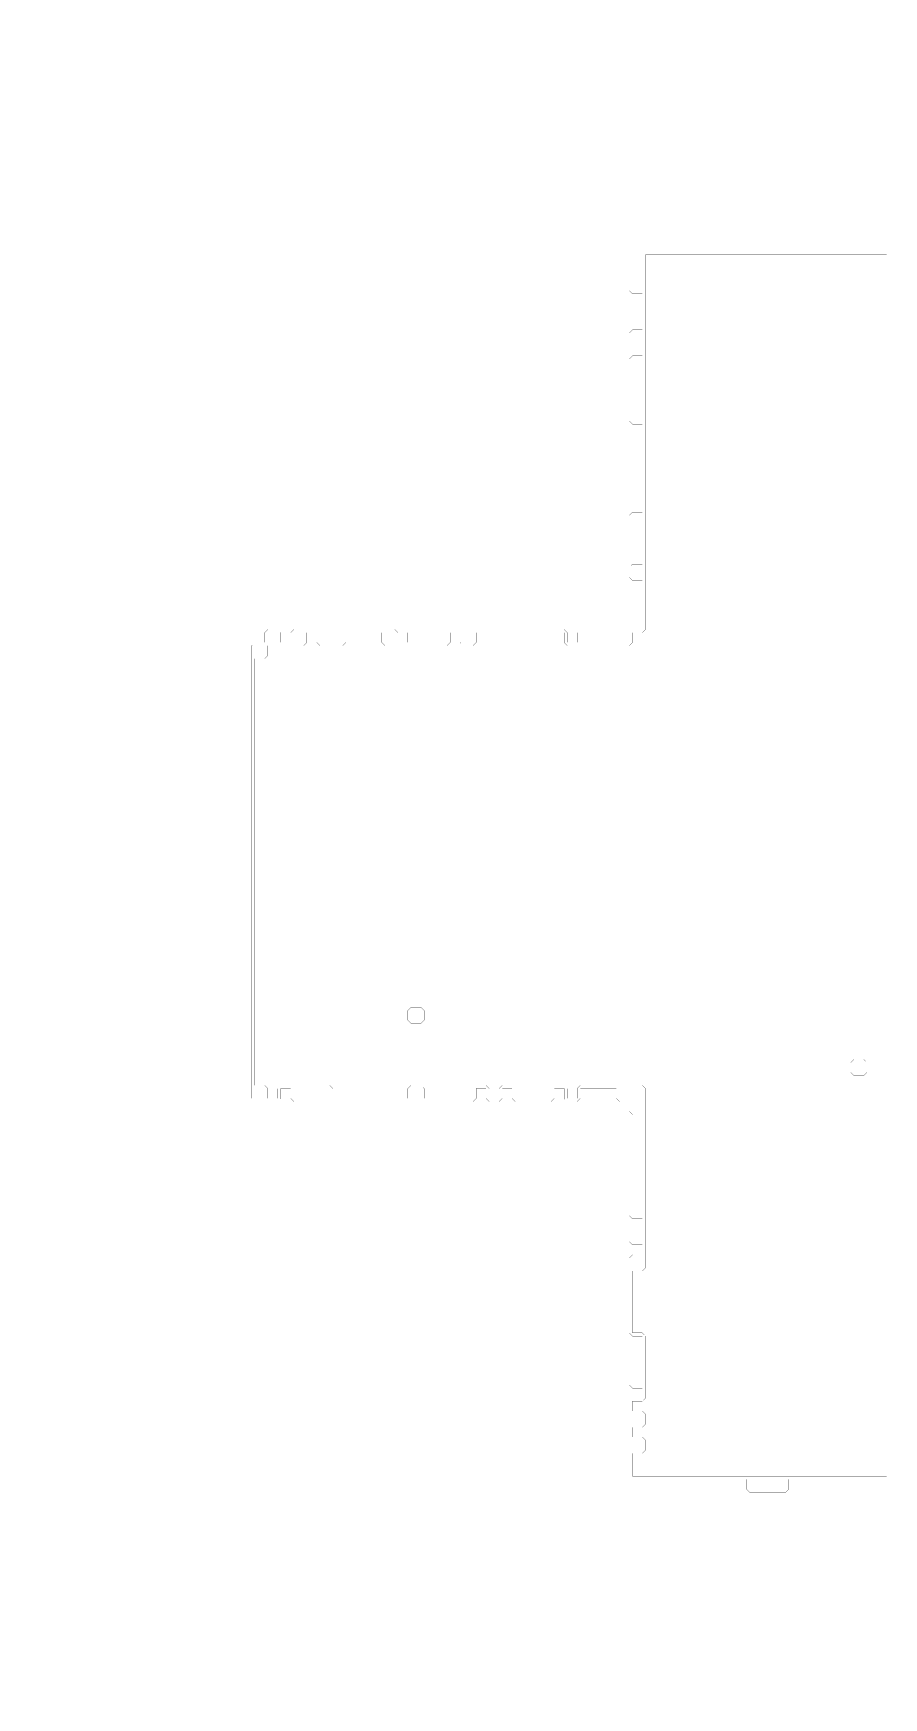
# Model space of a CAD drawing. Header units: metres. Extents: x 0 to 5070, y -5070 to 0.
# Drawn here: x 0 to 2591, y -5070 to 0 of the extents above; entities that cross this region are included whole.
import ezdxf

# ---------------------------------------------------------------- set-up
doc = ezdxf.new("R2010")
doc.units = ezdxf.units.M
doc.layers.add('conductor', color=1, linetype='Continuous')
doc.layers.add('substrate', color=5, linetype='Continuous')

msp = doc.modelspace()

# ---------------------------------------------------------------- linework, layer by layer
at = {"layer": 'conductor', "const_width": 0.5}
msp.add_lwpolyline([(2599.2, -674.6), (2589.3, -674.6), (2579.3, -674.6), (2569.4, -674.6), (2559.5, -674.6), (2549.6, -674.6), (2539.7, -674.6), (2529.7, -674.6), (2519.8, -674.6), (2509.9, -674.6), (2500, -674.6), (2490.1, -674.6), (2480.1, -674.6), (2470.2, -674.6), (2460.3, -674.6), (2450.4, -674.6), (2440.4, -674.6), (2430.5, -674.6), (2420.6, -674.6), (2410.7, -674.6), (2400.8, -674.6), (2390.8, -674.6), (2380.9, -674.6), (2371, -674.6), (2361.1, -674.6), (2351.2, -674.6), (2341.2, -674.6), (2331.3, -674.6), (2321.4, -674.6), (2311.5, -674.6), (2301.6, -674.6), (2291.6, -674.6), (2281.7, -674.6), (2271.8, -674.6), (2261.9, -674.6), (2252, -674.6), (2242, -674.6), (2232.1, -674.6), (2222.2, -674.6), (2212.3, -674.6), (2202.4, -674.6), (2192.4, -674.6), (2182.5, -674.6), (2172.6, -674.6), (2162.7, -674.6), (2152.8, -674.6), (2142.8, -674.6), (2132.9, -674.6), (2123, -674.6), (2113.1, -674.6), (2103.2, -674.6), (2093.2, -674.6), (2083.3, -674.6), (2073.4, -674.6), (2063.5, -674.6), (2053.5, -674.6), (2043.6, -674.6), (2033.7, -674.6), (2023.8, -674.6), (2013.9, -674.6), (2003.9, -674.6), (1994, -674.6), (1984.1, -674.6), (1974.2, -674.6), (1964.3, -674.6), (1954.3, -674.6), (1944.4, -674.6), (1934.5, -674.6), (1924.6, -674.6), (1914.7, -674.6), (1904.7, -674.6), (1894.8, -674.6), (1884.9, -674.6), (1875, -674.6), (1865.1, -674.6), (1865.1, -684.5), (1865.1, -694.4), (1865.1, -704.4), (1865.1, -714.3), (1865.1, -724.2), (1865.1, -734.1), (1865.1, -744), (1865.1, -754), (1865.1, -763.9), (1865.1, -773.8), (1865.1, -783.7), (1865.1, -793.6), (1865.1, -803.6), (1865.1, -813.5), (1865.1, -823.4), (1865.1, -833.3), (1865.1, -843.2), (1865.1, -853.2), (1865.1, -863.1), (1865.1, -873), (1865.1, -882.9), (1865.1, -892.8), (1865.1, -902.8), (1865.1, -912.7), (1865.1, -922.6), (1865.1, -932.5), (1865.1, -942.4), (1865.1, -952.4), (1865.1, -962.3), (1865.1, -972.2), (1865.1, -982.1), (1865.1, -992.1), (1865.1, -1002), (1865.1, -1011.9), (1865.1, -1021.8), (1865.1, -1031.7), (1865.1, -1041.7), (1865.1, -1051.6), (1865.1, -1061.5), (1865.1, -1071.4), (1865.1, -1081.3), (1865.1, -1091.3), (1865.1, -1101.2), (1865.1, -1111.1), (1865.1, -1121), (1865.1, -1130.9), (1865.1, -1140.9), (1865.1, -1150.8), (1865.1, -1160.7), (1865.1, -1170.6), (1865.1, -1180.5), (1865.1, -1190.5), (1865.1, -1200.4), (1865.1, -1210.3), (1865.1, -1220.2), (1865.1, -1230.1), (1865.1, -1240.1), (1865.1, -1250), (1865.1, -1259.9), (1865.1, -1269.8), (1865.1, -1279.7), (1865.1, -1289.7), (1865.1, -1299.6), (1865.1, -1309.5), (1865.1, -1319.4), (1865.1, -1329.4), (1865.1, -1339.3), (1865.1, -1349.2), (1865.1, -1359.1), (1865.1, -1369), (1865.1, -1379), (1865.1, -1388.9), (1865.1, -1398.8), (1865.1, -1408.7), (1865.1, -1418.6), (1865.1, -1428.6), (1865.1, -1438.5), (1865.1, -1448.4), (1865.1, -1458.3), (1865.1, -1468.2), (1865.1, -1478.2), (1865.1, -1488.1), (1865.1, -1498), (1865.1, -1507.9), (1865.1, -1517.8), (1865.1, -1527.8), (1865.1, -1537.7), (1865.1, -1547.6), (1865.1, -1557.5), (1865.1, -1567.4), (1865.1, -1577.4), (1865.1, -1587.3), (1865.1, -1597.2), (1865.1, -1607.1), (1865.1, -1617), (1865.1, -1627), (1865.1, -1636.9), (1865.1, -1646.8), (1865.1, -1656.7), (1865.1, -1666.6), (1865.1, -1676.6), (1865.1, -1686.5), (1865.1, -1696.4), (1865.1, -1706.3), (1865.1, -1716.3), (1865.1, -1726.2), (1865.1, -1736.1), (1865.1, -1746), (1865.1, -1755.9), (1865.1, -1765.9), (1865.1, -1775.8), (1865.1, -1785.7), (1865.1, -1795.6), (1865.1, -1805.5), (1865.1, -1815.5), (1855.1, -1825.4), (1845.2, -1825.4), (1835.3, -1825.4), (1825.4, -1825.4), (1825.4, -1835.3), (1825.4, -1845.2), (1825.4, -1855.1), (1815.5, -1865.1), (1805.5, -1865.1), (1795.6, -1865.1), (1785.7, -1865.1), (1775.8, -1855.1), (1775.8, -1845.2), (1775.8, -1835.3), (1775.8, -1825.4), (1765.9, -1825.4), (1755.9, -1825.4), (1746, -1825.4), (1736.1, -1825.4), (1726.2, -1825.4), (1716.3, -1825.4), (1706.3, -1825.4), (1696.4, -1825.4), (1686.5, -1825.4), (1676.6, -1825.4), (1666.6, -1825.4), (1666.6, -1835.3), (1666.6, -1845.2), (1666.6, -1855.1), (1656.7, -1865.1), (1646.8, -1865.1), (1636.9, -1865.1), (1627, -1865.1), (1617, -1855.1), (1617, -1845.2), (1617, -1835.3), (1617, -1825.4), (1607.1, -1825.4), (1597.2, -1825.4), (1587.3, -1825.4), (1577.4, -1825.4), (1567.4, -1825.4), (1557.5, -1825.4), (1547.6, -1825.4), (1537.7, -1825.4), (1527.8, -1825.4), (1517.8, -1825.4), (1507.9, -1825.4), (1498, -1825.4), (1488.1, -1825.4), (1478.2, -1825.4), (1468.2, -1825.4), (1458.3, -1825.4), (1448.4, -1825.4), (1438.5, -1825.4), (1428.6, -1825.4), (1418.6, -1825.4), (1408.7, -1825.4), (1398.8, -1825.4), (1388.9, -1825.4), (1379, -1825.4), (1369, -1825.4), (1359.1, -1825.4), (1349.2, -1825.4), (1349.2, -1835.3), (1349.2, -1845.2), (1349.2, -1855.1), (1339.3, -1865.1), (1329.4, -1865.1), (1319.4, -1865.1), (1309.5, -1865.1), (1299.6, -1855.1), (1299.6, -1845.2), (1299.6, -1835.3), (1299.6, -1825.4), (1289.7, -1825.4), (1279.7, -1825.4), (1269.8, -1825.4), (1269.8, -1835.3), (1269.8, -1845.2), (1269.8, -1855.1), (1259.9, -1865.1), (1250, -1865.1), (1240.1, -1865.1), (1230.1, -1865.1), (1220.2, -1865.1), (1210.3, -1865.1), (1200.4, -1865.1), (1190.5, -1865.1), (1180.5, -1865.1), (1170.6, -1865.1), (1160.7, -1865.1), (1150.8, -1865.1), (1140.9, -1865.1), (1130.9, -1865.1), (1121, -1865.1), (1111.1, -1865.1), (1101.2, -1865.1), (1091.3, -1865.1), (1081.3, -1865.1), (1071.4, -1865.1), (1061.5, -1855.1), (1061.5, -1845.2), (1061.5, -1835.3), (1061.5, -1825.4), (1051.6, -1825.4), (1041.7, -1825.4), (1031.7, -1825.4), (1021.8, -1825.4), (1011.9, -1825.4), (1002, -1825.4), (992.1, -1825.4), (982.1, -1825.4), (972.2, -1825.4), (962.3, -1825.4), (952.4, -1825.4), (952.4, -1835.3), (952.4, -1845.2), (952.4, -1855.1), (942.4, -1865.1), (932.5, -1865.1), (922.6, -1865.1), (912.7, -1865.1), (902.8, -1865.1), (892.8, -1865.1), (882.9, -1865.1), (873, -1865.1), (863.1, -1855.1), (863.1, -1845.2), (863.1, -1835.3), (863.1, -1825.4), (853.2, -1825.4), (843.2, -1825.4), (833.3, -1825.4), (833.3, -1835.3), (833.3, -1845.2), (833.3, -1855.1), (823.4, -1865.1), (813.5, -1865.1), (803.6, -1865.1), (793.6, -1865.1), (783.7, -1865.1), (773.8, -1865.1), (763.9, -1865.1), (754, -1865.1), (744, -1865.1), (734.1, -1865.1), (724.2, -1865.1), (714.3, -1865.1), (714.3, -1875), (714.3, -1884.9), (714.3, -1894.8), (704.4, -1904.7), (694.4, -1904.7), (684.5, -1904.7), (674.6, -1904.7), (674.6, -1914.7), (674.6, -1924.6), (674.6, -1934.5), (674.6, -1944.4), (674.6, -1954.3), (674.6, -1964.3), (674.6, -1974.2), (674.6, -1984.1), (674.6, -1994), (674.6, -2003.9), (674.6, -2013.9), (674.6, -2023.8), (674.6, -2033.7), (674.6, -2043.6), (674.6, -2053.5), (674.6, -2063.5), (674.6, -2073.4), (674.6, -2083.3), (674.6, -2093.2), (674.6, -2103.2), (674.6, -2113.1), (674.6, -2123), (674.6, -2132.9), (674.6, -2142.8), (674.6, -2152.8), (674.6, -2162.7), (674.6, -2172.6), (674.6, -2182.5), (674.6, -2192.4), (674.6, -2202.4), (674.6, -2212.3), (674.6, -2222.2), (674.6, -2232.1), (674.6, -2242), (674.6, -2252), (674.6, -2261.9), (674.6, -2271.8), (674.6, -2281.7), (674.6, -2291.6), (674.6, -2301.6), (674.6, -2311.5), (674.6, -2321.4), (674.6, -2331.3), (674.6, -2341.2), (674.6, -2351.2), (674.6, -2361.1), (674.6, -2371), (674.6, -2380.9), (674.6, -2390.8), (674.6, -2400.8), (674.6, -2410.7), (674.6, -2420.6), (674.6, -2430.5), (674.6, -2440.4), (674.6, -2450.4), (674.6, -2460.3), (674.6, -2470.2), (674.6, -2480.1), (674.6, -2490.1), (674.6, -2500), (674.6, -2509.9), (674.6, -2519.8), (674.6, -2529.7), (674.6, -2539.7), (674.6, -2549.6), (674.6, -2559.5), (674.6, -2569.4), (674.6, -2579.3), (674.6, -2589.3), (674.6, -2599.2), (674.6, -2609.1), (674.6, -2619), (674.6, -2628.9), (674.6, -2638.9), (674.6, -2648.8), (674.6, -2658.7), (674.6, -2668.6), (674.6, -2678.5), (674.6, -2688.5), (674.6, -2698.4), (674.6, -2708.3), (674.6, -2718.2), (674.6, -2728.1), (674.6, -2738.1), (674.6, -2748), (674.6, -2757.9), (674.6, -2767.8), (674.6, -2777.7), (674.6, -2787.7), (674.6, -2797.6), (674.6, -2807.5), (674.6, -2817.4), (674.6, -2827.3), (674.6, -2837.3), (674.6, -2847.2), (674.6, -2857.1), (674.6, -2867), (674.6, -2877), (674.6, -2886.9), (674.6, -2896.8), (674.6, -2906.7), (674.6, -2916.6), (674.6, -2926.6), (674.6, -2936.5), (674.6, -2946.4), (674.6, -2956.3), (674.6, -2966.2), (674.6, -2976.2), (674.6, -2986.1), (674.6, -2996), (674.6, -3005.9), (674.6, -3015.8), (674.6, -3025.8), (674.6, -3035.7), (674.6, -3045.6), (674.6, -3055.5), (674.6, -3065.4), (674.6, -3075.4), (674.6, -3085.3), (674.6, -3095.2), (674.6, -3105.1), (674.6, -3115), (674.6, -3125), (674.6, -3134.9), (674.6, -3144.8), (674.6, -3154.7), (674.6, -3164.6), (674.6, -3174.6), (674.6, -3184.5), (674.6, -3194.4), (674.6, -3204.3), (684.5, -3204.3), (694.4, -3204.3), (704.4, -3204.3), (714.3, -3214.2), (714.3, -3224.2), (714.3, -3234.1), (714.3, -3244), (724.2, -3244), (734.1, -3244), (744, -3244), (744, -3234.1), (744, -3224.2), (744, -3214.2), (754, -3204.3), (763.9, -3204.3), (773.8, -3204.3), (783.7, -3204.3), (793.6, -3204.3), (803.6, -3204.3), (813.5, -3204.3), (823.4, -3204.3), (833.3, -3204.3), (843.2, -3204.3), (853.2, -3204.3), (863.1, -3204.3), (873, -3204.3), (882.9, -3204.3), (892.8, -3204.3), (902.8, -3204.3), (912.7, -3214.2), (912.7, -3224.2), (912.7, -3234.1), (912.7, -3244), (922.6, -3244), (932.5, -3244), (942.4, -3244), (952.4, -3244), (962.3, -3244), (972.2, -3244), (982.1, -3244), (992.1, -3244), (1002, -3244), (1011.9, -3244), (1021.8, -3244), (1031.7, -3244), (1041.7, -3244), (1051.6, -3244), (1061.5, -3244), (1071.4, -3244), (1081.3, -3244), (1091.3, -3244), (1101.2, -3244), (1111.1, -3244), (1121, -3244), (1130.9, -3244), (1140.9, -3244), (1140.9, -3234.1), (1140.9, -3224.2), (1140.9, -3214.2), (1150.8, -3204.3), (1160.7, -3204.3), (1170.6, -3204.3), (1180.5, -3204.3), (1190.5, -3214.2), (1190.5, -3224.2), (1190.5, -3234.1), (1190.5, -3244), (1200.4, -3244), (1210.3, -3244), (1220.2, -3244), (1230.1, -3244), (1240.1, -3244), (1250, -3244), (1259.9, -3244), (1269.8, -3244), (1279.7, -3244), (1289.7, -3244), (1299.6, -3244), (1299.6, -3234.1), (1299.6, -3224.2), (1299.6, -3214.2), (1309.5, -3204.3), (1319.4, -3204.3), (1329.4, -3204.3), (1339.3, -3204.3), (1349.2, -3204.3), (1359.1, -3204.3), (1369, -3204.3), (1379, -3204.3), (1388.9, -3214.2), (1388.9, -3224.2), (1388.9, -3234.1), (1388.9, -3244), (1398.8, -3244), (1408.7, -3244), (1418.6, -3244), (1418.6, -3234.1), (1418.6, -3224.2), (1418.6, -3214.2), (1428.6, -3204.3), (1438.5, -3204.3), (1448.4, -3204.3), (1458.3, -3204.3), (1468.2, -3204.3), (1478.2, -3204.3), (1488.1, -3204.3), (1498, -3204.3), (1507.9, -3204.3), (1517.8, -3204.3), (1527.8, -3204.3), (1537.7, -3204.3), (1547.6, -3204.3), (1557.5, -3204.3), (1567.4, -3204.3), (1577.4, -3204.3), (1587.3, -3204.3), (1597.2, -3204.3), (1607.1, -3204.3), (1617, -3204.3), (1627, -3214.2), (1627, -3224.2), (1627, -3234.1), (1627, -3244), (1636.9, -3244), (1646.8, -3244), (1656.7, -3244), (1656.7, -3234.1), (1656.7, -3224.2), (1656.7, -3214.2), (1666.6, -3204.3), (1676.6, -3204.3), (1686.5, -3204.3), (1696.4, -3204.3), (1706.3, -3204.3), (1716.3, -3204.3), (1726.2, -3204.3), (1736.1, -3204.3), (1746, -3204.3), (1755.9, -3204.3), (1765.9, -3204.3), (1775.8, -3204.3), (1785.7, -3204.3), (1795.6, -3204.3), (1805.5, -3204.3), (1815.5, -3204.3), (1825.4, -3204.3), (1835.3, -3204.3), (1845.2, -3204.3), (1855.1, -3204.3), (1865.1, -3214.2), (1865.1, -3224.2), (1865.1, -3234.1), (1865.1, -3244), (1865.1, -3253.9), (1865.1, -3263.9), (1865.1, -3273.8), (1865.1, -3283.7), (1865.1, -3293.6), (1865.1, -3303.5), (1865.1, -3313.5), (1865.1, -3323.4), (1865.1, -3333.3), (1865.1, -3343.2), (1865.1, -3353.1), (1865.1, -3363.1), (1865.1, -3373), (1865.1, -3382.9), (1865.1, -3392.8), (1865.1, -3402.7), (1865.1, -3412.7), (1865.1, -3422.6), (1865.1, -3432.5), (1865.1, -3442.4), (1865.1, -3452.3), (1865.1, -3462.3), (1865.1, -3472.2), (1865.1, -3482.1), (1865.1, -3492), (1865.1, -3501.9), (1865.1, -3511.9), (1865.1, -3521.8), (1865.1, -3531.7), (1865.1, -3541.6), (1865.1, -3551.5), (1865.1, -3561.5), (1865.1, -3571.4), (1865.1, -3581.3), (1865.1, -3591.2), (1865.1, -3601.2), (1865.1, -3611.1), (1865.1, -3621), (1865.1, -3630.9), (1865.1, -3640.8), (1865.1, -3650.8), (1865.1, -3660.7), (1865.1, -3670.6), (1865.1, -3680.5), (1865.1, -3690.4), (1865.1, -3700.4), (1865.1, -3710.3), (1865.1, -3720.2), (1865.1, -3730.1), (1865.1, -3740), (1865.1, -3750), (1865.1, -3759.9), (1855.1, -3769.8), (1845.2, -3769.8), (1835.3, -3769.8), (1825.4, -3769.8), (1825.4, -3779.7), (1825.4, -3789.6), (1825.4, -3799.6), (1825.4, -3809.5), (1825.4, -3819.4), (1825.4, -3829.3), (1825.4, -3839.2), (1825.4, -3849.2), (1825.4, -3859.1), (1825.4, -3869), (1825.4, -3878.9), (1825.4, -3888.8), (1825.4, -3898.8), (1825.4, -3908.7), (1825.4, -3918.6), (1825.4, -3928.5), (1825.4, -3938.4), (1825.4, -3948.4), (1825.4, -3958.3), (1835.3, -3958.3), (1845.2, -3958.3), (1855.1, -3958.3), (1865.1, -3968.2), (1865.1, -3978.1), (1865.1, -3988.1), (1865.1, -3998), (1865.1, -4007.9), (1865.1, -4017.8), (1865.1, -4027.7), (1865.1, -4037.7), (1865.1, -4047.6), (1865.1, -4057.5), (1865.1, -4067.4), (1865.1, -4077.3), (1865.1, -4087.3), (1865.1, -4097.2), (1865.1, -4107.1), (1865.1, -4117), (1865.1, -4126.9), (1865.1, -4136.9), (1865.1, -4146.8), (1865.1, -4156.7), (1855.1, -4166.6), (1845.2, -4166.6), (1835.3, -4166.6), (1825.4, -4166.6), (1825.4, -4176.5), (1825.4, -4186.5), (1825.4, -4196.4), (1835.3, -4196.4), (1845.2, -4196.4), (1855.1, -4196.4), (1865.1, -4206.3), (1865.1, -4216.2), (1865.1, -4226.1), (1865.1, -4236.1), (1855.1, -4246), (1845.2, -4246), (1835.3, -4246), (1825.4, -4246), (1825.4, -4255.9), (1825.4, -4265.8), (1825.4, -4275.7), (1835.3, -4275.7), (1845.2, -4275.7), (1855.1, -4275.7), (1865.1, -4285.7), (1865.1, -4295.6), (1865.1, -4305.5), (1865.1, -4315.4), (1855.1, -4325.3), (1845.2, -4325.3), (1835.3, -4325.3), (1825.4, -4325.3), (1825.4, -4335.3), (1825.4, -4345.2), (1825.4, -4355.1), (1825.4, -4365), (1825.4, -4375), (1825.4, -4384.9), (1825.4, -4394.8), (1835.3, -4394.8), (1845.2, -4394.8), (1855.1, -4394.8), (1865.1, -4394.8), (1875, -4394.8), (1884.9, -4394.8), (1894.8, -4394.8), (1904.7, -4394.8), (1914.7, -4394.8), (1924.6, -4394.8), (1934.5, -4394.8), (1944.4, -4394.8), (1954.3, -4394.8), (1964.3, -4394.8), (1974.2, -4394.8), (1984.1, -4394.8), (1994, -4394.8), (2003.9, -4394.8), (2013.9, -4394.8), (2023.8, -4394.8), (2033.7, -4394.8), (2043.6, -4394.8), (2053.5, -4394.8), (2063.5, -4394.8), (2073.4, -4394.8), (2083.3, -4394.8), (2093.2, -4394.8), (2103.2, -4394.8), (2113.1, -4394.8), (2123, -4394.8), (2132.9, -4394.8), (2142.8, -4394.8), (2152.8, -4394.8), (2162.7, -4394.8), (2172.6, -4394.8), (2182.5, -4394.8), (2192.4, -4394.8), (2202.4, -4394.8), (2212.3, -4394.8), (2222.2, -4394.8), (2232.1, -4394.8), (2242, -4394.8), (2252, -4394.8), (2261.9, -4394.8), (2271.8, -4394.8), (2281.7, -4394.8), (2291.6, -4394.8), (2301.6, -4394.8), (2311.5, -4394.8), (2321.4, -4394.8), (2331.3, -4394.8), (2341.2, -4394.8), (2351.2, -4394.8), (2361.1, -4394.8), (2371, -4394.8), (2380.9, -4394.8), (2390.8, -4394.8), (2400.8, -4394.8), (2410.7, -4394.8), (2420.6, -4394.8), (2430.5, -4394.8), (2440.4, -4394.8), (2450.4, -4394.8), (2460.3, -4394.8), (2470.2, -4394.8), (2480.1, -4394.8), (2490.1, -4394.8), (2500, -4394.8), (2509.9, -4394.8), (2519.8, -4394.8), (2529.7, -4394.8), (2539.7, -4394.8), (2549.6, -4394.8), (2559.5, -4394.8), (2569.4, -4394.8), (2579.3, -4394.8), (2589.3, -4394.8), (2599.2, -4394.8)], dxfattribs=at)
for points in [[(1140.9, -2976.2), (1150.8, -2966.2), (1160.7, -2966.2), (1170.6, -2966.2), (1180.5, -2966.2), (1190.5, -2976.2), (1190.5, -2986.1), (1190.5, -2996), (1190.5, -3005.9), (1180.5, -3015.8), (1170.6, -3015.8), (1160.7, -3015.8), (1150.8, -3015.8), (1140.9, -3005.9), (1140.9, -2996), (1140.9, -2986.1)], [(2490.1, -3134.9), (2500, -3125), (2509.9, -3125), (2519.8, -3125), (2529.7, -3125), (2539.7, -3134.9), (2539.7, -3144.8), (2539.7, -3154.7), (2539.7, -3164.6), (2529.7, -3174.6), (2519.8, -3174.6), (2509.9, -3174.6), (2500, -3174.6), (2490.1, -3164.6), (2490.1, -3154.7), (2490.1, -3144.8)]]:
    msp.add_lwpolyline(points, close=True, dxfattribs=at)
at = {"layer": 'substrate', "const_width": 0.5}
for points in [[(2599.2, 0), (2589.3, 0), (2579.3, 0), (2569.4, 0), (2559.5, 0), (2549.6, 0), (2539.7, 0), (2529.7, 0), (2519.8, 0), (2509.9, 0), (2500, 0), (2490.1, 0), (2480.1, 0), (2470.2, 0), (2460.3, 0), (2450.4, 0), (2440.4, 0), (2430.5, 0), (2420.6, 0), (2410.7, 0), (2400.8, 0), (2390.8, 0), (2380.9, 0), (2371, 0), (2361.1, 0), (2351.2, 0), (2341.2, 0), (2331.3, 0), (2321.4, 0), (2311.5, 0), (2301.6, 0), (2291.6, 0), (2281.7, 0), (2271.8, 0), (2261.9, 0), (2252, 0), (2242, 0), (2232.1, 0), (2222.2, 0), (2212.3, 0), (2202.4, 0), (2192.4, 0), (2182.5, 0), (2172.6, 0), (2162.7, 0), (2152.8, 0), (2142.8, 0), (2132.9, 0), (2123, 0), (2113.1, 0), (2103.2, 0), (2093.2, 0), (2083.3, 0), (2073.4, 0), (2063.5, 0), (2053.5, 0), (2043.6, 0), (2033.7, 0), (2023.8, 0), (2013.9, 0), (2003.9, 0), (1994, 0), (1984.1, 0), (1974.2, 0), (1964.3, 0), (1954.3, 0), (1944.4, 0), (1934.5, 0), (1924.6, 0), (1914.7, 0), (1904.7, 0), (1894.8, 0), (1884.9, 0), (1875, 0), (1865.1, 0), (1855.1, 0), (1845.2, 0), (1835.3, 0), (1825.4, 0), (1815.5, 0), (1805.5, 0), (1795.6, 0), (1785.7, 0), (1775.8, 0), (1765.9, 0), (1755.9, 0), (1746, 0), (1736.1, 0), (1726.2, 0), (1716.3, 0), (1706.3, 0), (1696.4, 0), (1686.5, 0), (1676.6, 0), (1666.6, 0), (1656.7, 0), (1646.8, 0), (1636.9, 0), (1627, 0), (1617, 0), (1607.1, 0), (1597.2, 0), (1587.3, 0), (1577.4, 0), (1567.4, 0), (1557.5, 0), (1547.6, 0), (1537.7, 0), (1527.8, 0), (1517.8, 0), (1507.9, 0), (1498, 0), (1488.1, 0), (1478.2, 0), (1468.2, 0), (1458.3, 0), (1448.4, 0), (1438.5, 0), (1428.6, 0), (1418.6, 0), (1408.7, 0), (1398.8, 0), (1388.9, 0), (1379, 0), (1369, 0), (1359.1, 0), (1349.2, 0), (1339.3, 0), (1329.4, 0), (1319.4, 0), (1309.5, 0), (1299.6, 0), (1289.7, 0), (1279.7, 0), (1269.8, 0), (1259.9, 0), (1250, 0), (1240.1, 0), (1230.1, 0), (1220.2, 0), (1210.3, 0), (1200.4, 0), (1190.5, 0), (1180.5, 0), (1170.6, 0), (1160.7, 0), (1150.8, 0), (1140.9, 0), (1130.9, 0), (1121, 0), (1111.1, 0), (1101.2, 0), (1091.3, 0), (1081.3, 0), (1071.4, 0), (1061.5, 0), (1051.6, 0), (1041.7, 0), (1031.7, 0), (1021.8, 0), (1011.9, 0), (1002, 0), (992.1, 0), (982.1, 0), (972.2, 0), (962.3, 0), (952.4, 0), (942.4, 0), (932.5, 0), (922.6, 0), (912.7, 0), (902.8, 0), (892.8, 0), (882.9, 0), (873, 0), (863.1, 0), (853.2, 0), (843.2, 0), (833.3, 0), (823.4, 0), (813.5, 0), (803.6, 0), (793.6, 0), (783.7, 0), (773.8, 0), (763.9, 0), (754, 0), (744, 0), (734.1, 0), (724.2, 0), (714.3, 0), (704.4, 0), (694.4, 0), (684.5, 0), (674.6, 0), (664.7, 0), (654.8, 0), (644.8, 0), (634.9, 0), (625, 0), (615.1, 0), (605.2, 0), (595.2, 0), (585.3, 0), (575.4, 0), (565.5, 0), (555.5, 0), (545.6, 0), (535.7, 0), (525.8, 0), (515.9, 0), (505.9, 0), (496, 0), (486.1, 0), (476.2, 0), (466.3, 0), (456.3, 0), (446.4, 0), (436.5, 0), (426.6, 0), (416.7, 0), (406.7, 0), (396.8, 0), (386.9, 0), (377, 0), (367.1, 0), (357.1, 0), (347.2, 0), (337.3, 0), (327.4, 0), (317.5, 0), (307.5, 0), (297.6, 0), (287.7, 0), (277.8, 0), (267.9, 0), (257.9, 0), (248, 0), (238.1, 0), (228.2, 0), (218.3, 0), (208.3, 0), (198.4, 0), (188.5, 0), (178.6, 0), (168.6, 0), (158.7, 0), (148.8, 0), (138.9, 0), (129, 0), (119, 0), (109.1, 0), (99.2, 0), (89.3, 0), (79.4, 0), (69.4, 0), (59.5, 0), (49.6, 0), (39.7, 0), (29.8, 0), (19.8, 0), (9.9, 0), (0, 0), (0, -9.9), (0, -19.8), (0, -29.8), (0, -39.7), (0, -49.6), (0, -59.5), (0, -69.4), (0, -79.4), (0, -89.3), (0, -99.2), (0, -109.1), (0, -119), (0, -129), (0, -138.9), (0, -148.8), (0, -158.7), (0, -168.6), (0, -178.6), (0, -188.5), (0, -198.4), (0, -208.3), (0, -218.3), (0, -228.2), (0, -238.1), (0, -248), (0, -257.9), (0, -267.9), (0, -277.8), (0, -287.7), (0, -297.6), (0, -307.5), (0, -317.5), (0, -327.4), (0, -337.3), (0, -347.2), (0, -357.1), (0, -367.1), (0, -377), (0, -386.9), (0, -396.8), (0, -406.7), (0, -416.7), (0, -426.6), (0, -436.5), (0, -446.4), (0, -456.3), (0, -466.3), (0, -476.2), (0, -486.1), (0, -496), (0, -505.9), (0, -515.9), (0, -525.8), (0, -535.7), (0, -545.6), (0, -555.5), (0, -565.5), (0, -575.4), (0, -585.3), (0, -595.2), (0, -605.2), (0, -615.1), (0, -625), (0, -634.9), (0, -644.8), (0, -654.8), (0, -664.7), (0, -674.6), (0, -684.5), (0, -694.4), (0, -704.4), (0, -714.3), (0, -724.2), (0, -734.1), (0, -744), (0, -754), (0, -763.9), (0, -773.8), (0, -783.7), (0, -793.6), (0, -803.6), (0, -813.5), (0, -823.4), (0, -833.3), (0, -843.2), (0, -853.2), (0, -863.1), (0, -873), (0, -882.9), (0, -892.8), (0, -902.8), (0, -912.7), (0, -922.6), (0, -932.5), (0, -942.4), (0, -952.4), (0, -962.3), (0, -972.2), (0, -982.1), (0, -992.1), (0, -1002), (0, -1011.9), (0, -1021.8), (0, -1031.7), (0, -1041.7), (0, -1051.6), (0, -1061.5), (0, -1071.4), (0, -1081.3), (0, -1091.3), (0, -1101.2), (0, -1111.1), (0, -1121), (0, -1130.9), (0, -1140.9), (0, -1150.8), (0, -1160.7), (0, -1170.6), (0, -1180.5), (0, -1190.5), (0, -1200.4), (0, -1210.3), (0, -1220.2), (0, -1230.1), (0, -1240.1), (0, -1250), (0, -1259.9), (0, -1269.8), (0, -1279.7), (0, -1289.7), (0, -1299.6), (0, -1309.5), (0, -1319.4), (0, -1329.4), (0, -1339.3), (0, -1349.2), (0, -1359.1), (0, -1369), (0, -1379), (0, -1388.9), (0, -1398.8), (0, -1408.7), (0, -1418.6), (0, -1428.6), (0, -1438.5), (0, -1448.4), (0, -1458.3), (0, -1468.2), (0, -1478.2), (0, -1488.1), (0, -1498), (0, -1507.9), (0, -1517.8), (0, -1527.8), (0, -1537.7), (0, -1547.6), (0, -1557.5), (0, -1567.4), (0, -1577.4), (0, -1587.3), (0, -1597.2), (0, -1607.1), (0, -1617), (0, -1627), (0, -1636.9), (0, -1646.8), (0, -1656.7), (0, -1666.6), (0, -1676.6), (0, -1686.5), (0, -1696.4), (0, -1706.3), (0, -1716.3), (0, -1726.2), (0, -1736.1), (0, -1746), (0, -1755.9), (0, -1765.9), (0, -1775.8), (0, -1785.7), (0, -1795.6), (0, -1805.5), (0, -1815.5), (0, -1825.4), (0, -1835.3), (0, -1845.2), (0, -1855.1), (0, -1865.1), (0, -1875), (0, -1884.9), (0, -1894.8), (0, -1904.7), (0, -1914.7), (0, -1924.6), (0, -1934.5), (0, -1944.4), (0, -1954.3), (0, -1964.3), (0, -1974.2), (0, -1984.1), (0, -1994), (0, -2003.9), (0, -2013.9), (0, -2023.8), (0, -2033.7), (0, -2043.6), (0, -2053.5), (0, -2063.5), (0, -2073.4), (0, -2083.3), (0, -2093.2), (0, -2103.2), (0, -2113.1), (0, -2123), (0, -2132.9), (0, -2142.8), (0, -2152.8), (0, -2162.7), (0, -2172.6), (0, -2182.5), (0, -2192.4), (0, -2202.4), (0, -2212.3), (0, -2222.2), (0, -2232.1), (0, -2242), (0, -2252), (0, -2261.9), (0, -2271.8), (0, -2281.7), (0, -2291.6), (0, -2301.6), (0, -2311.5), (0, -2321.4), (0, -2331.3), (0, -2341.2), (0, -2351.2), (0, -2361.1), (0, -2371), (0, -2380.9), (0, -2390.8), (0, -2400.8), (0, -2410.7), (0, -2420.6), (0, -2430.5), (0, -2440.4), (0, -2450.4), (0, -2460.3), (0, -2470.2), (0, -2480.1), (0, -2490.1), (0, -2500), (0, -2509.9), (0, -2519.8), (0, -2529.7), (0, -2539.7), (0, -2549.6), (0, -2559.5), (0, -2569.4), (0, -2579.3), (0, -2589.3), (0, -2599.2), (0, -2609.1), (0, -2619), (0, -2628.9), (0, -2638.9), (0, -2648.8), (0, -2658.7), (0, -2668.6), (0, -2678.5), (0, -2688.5), (0, -2698.4), (0, -2708.3), (0, -2718.2), (0, -2728.1), (0, -2738.1), (0, -2748), (0, -2757.9), (0, -2767.8), (0, -2777.7), (0, -2787.7), (0, -2797.6), (0, -2807.5), (0, -2817.4), (0, -2827.3), (0, -2837.3), (0, -2847.2), (0, -2857.1), (0, -2867), (0, -2877), (0, -2886.9), (0, -2896.8), (0, -2906.7), (0, -2916.6), (0, -2926.6), (0, -2936.5), (0, -2946.4), (0, -2956.3), (0, -2966.2), (0, -2976.2), (0, -2986.1), (0, -2996), (0, -3005.9), (0, -3015.8), (0, -3025.8), (0, -3035.7), (0, -3045.6), (0, -3055.5), (0, -3065.4), (0, -3075.4), (0, -3085.3), (0, -3095.2), (0, -3105.1), (0, -3115), (0, -3125), (0, -3134.9), (0, -3144.8), (0, -3154.7), (0, -3164.6), (0, -3174.6), (0, -3184.5), (0, -3194.4), (0, -3204.3), (0, -3214.2), (0, -3224.2), (0, -3234.1), (0, -3244), (0, -3253.9), (0, -3263.9), (0, -3273.8), (0, -3283.7), (0, -3293.6), (0, -3303.5), (0, -3313.5), (0, -3323.4), (0, -3333.3), (0, -3343.2), (0, -3353.1), (0, -3363.1), (0, -3373), (0, -3382.9), (0, -3392.8), (0, -3402.7), (0, -3412.7), (0, -3422.6), (0, -3432.5), (0, -3442.4), (0, -3452.3), (0, -3462.3), (0, -3472.2), (0, -3482.1), (0, -3492), (0, -3501.9), (0, -3511.9), (0, -3521.8), (0, -3531.7), (0, -3541.6), (0, -3551.5), (0, -3561.5), (0, -3571.4), (0, -3581.3), (0, -3591.2), (0, -3601.2), (0, -3611.1), (0, -3621), (0, -3630.9), (0, -3640.8), (0, -3650.8), (0, -3660.7), (0, -3670.6), (0, -3680.5), (0, -3690.4), (0, -3700.4), (0, -3710.3), (0, -3720.2), (0, -3730.1), (0, -3740), (0, -3750), (0, -3759.9), (0, -3769.8), (0, -3779.7), (0, -3789.6), (0, -3799.6), (0, -3809.5), (0, -3819.4), (0, -3829.3), (0, -3839.2), (0, -3849.2), (0, -3859.1), (0, -3869), (0, -3878.9), (0, -3888.8), (0, -3898.8), (0, -3908.7), (0, -3918.6), (0, -3928.5), (0, -3938.4), (0, -3948.4), (0, -3958.3), (0, -3968.2), (0, -3978.1), (0, -3988.1), (0, -3998), (0, -4007.9), (0, -4017.8), (0, -4027.7), (0, -4037.7), (0, -4047.6), (0, -4057.5), (0, -4067.4), (0, -4077.3), (0, -4087.3), (0, -4097.2), (0, -4107.1), (0, -4117), (0, -4126.9), (0, -4136.9), (0, -4146.8), (0, -4156.7), (0, -4166.6), (0, -4176.5), (0, -4186.5), (0, -4196.4), (0, -4206.3), (0, -4216.2), (0, -4226.1), (0, -4236.1), (0, -4246), (0, -4255.9), (0, -4265.8), (0, -4275.7), (0, -4285.7), (0, -4295.6), (0, -4305.5), (0, -4315.4), (0, -4325.3), (0, -4335.3), (0, -4345.2), (0, -4355.1), (0, -4365), (0, -4375), (0, -4384.9), (0, -4394.8), (0, -4404.7), (0, -4414.6), (0, -4424.6), (0, -4434.5), (0, -4444.4), (0, -4454.3), (0, -4464.2), (0, -4474.2), (0, -4484.1), (0, -4494), (0, -4503.9), (0, -4513.8), (0, -4523.8), (0, -4533.7), (0, -4543.6), (0, -4553.5), (0, -4563.4), (0, -4573.4), (0, -4583.3), (0, -4593.2), (0, -4603.1), (0, -4613), (0, -4623), (0, -4632.9), (0, -4642.8), (0, -4652.7), (0, -4662.6), (0, -4672.6), (0, -4682.5), (0, -4692.4), (0, -4702.3), (0, -4712.2), (0, -4722.2), (0, -4732.1), (0, -4742), (0, -4751.9), (0, -4761.9), (0, -4771.8), (0, -4781.7), (0, -4791.6), (0, -4801.5), (0, -4811.5), (0, -4821.4), (0, -4831.3), (0, -4841.2), (0, -4851.1), (0, -4861.1), (0, -4871), (0, -4880.9), (0, -4890.8), (0, -4900.7), (0, -4910.7), (0, -4920.6), (0, -4930.5), (0, -4940.4), (0, -4950.3), (0, -4960.3), (0, -4970.2), (0, -4980.1), (0, -4990), (0, -4999.9), (0, -5009.9), (0, -5019.8), (0, -5029.7), (0, -5039.6), (0, -5049.5), (0, -5059.5), (0, -5069.4), (9.9, -5069.4), (19.8, -5069.4), (29.8, -5069.4), (39.7, -5069.4), (49.6, -5069.4), (59.5, -5069.4), (69.4, -5069.4), (79.4, -5069.4), (89.3, -5069.4), (99.2, -5069.4), (109.1, -5069.4), (119, -5069.4), (129, -5069.4), (138.9, -5069.4), (148.8, -5069.4), (158.7, -5069.4), (168.6, -5069.4), (178.6, -5069.4), (188.5, -5069.4), (198.4, -5069.4), (208.3, -5069.4), (218.3, -5069.4), (228.2, -5069.4), (238.1, -5069.4), (248, -5069.4), (257.9, -5069.4), (267.9, -5069.4), (277.8, -5069.4), (287.7, -5069.4), (297.6, -5069.4), (307.5, -5069.4), (317.5, -5069.4), (327.4, -5069.4), (337.3, -5069.4), (347.2, -5069.4), (357.1, -5069.4), (367.1, -5069.4), (377, -5069.4), (386.9, -5069.4), (396.8, -5069.4), (406.7, -5069.4), (416.7, -5069.4), (426.6, -5069.4), (436.5, -5069.4), (446.4, -5069.4), (456.3, -5069.4), (466.3, -5069.4), (476.2, -5069.4), (486.1, -5069.4), (496, -5069.4), (505.9, -5069.4), (515.9, -5069.4), (525.8, -5069.4), (535.7, -5069.4), (545.6, -5069.4), (555.5, -5069.4), (565.5, -5069.4), (575.4, -5069.4), (585.3, -5069.4), (595.2, -5069.4), (605.2, -5069.4), (615.1, -5069.4), (625, -5069.4), (634.9, -5069.4), (644.8, -5069.4), (654.8, -5069.4), (664.7, -5069.4), (674.6, -5069.4), (684.5, -5069.4), (694.4, -5069.4), (704.4, -5069.4), (714.3, -5069.4), (724.2, -5069.4), (734.1, -5069.4), (744, -5069.4), (754, -5069.4), (763.9, -5069.4), (773.8, -5069.4), (783.7, -5069.4), (793.6, -5069.4), (803.6, -5069.4), (813.5, -5069.4), (823.4, -5069.4), (833.3, -5069.4), (843.2, -5069.4), (853.2, -5069.4), (863.1, -5069.4), (873, -5069.4), (882.9, -5069.4), (892.8, -5069.4), (902.8, -5069.4), (912.7, -5069.4), (922.6, -5069.4), (932.5, -5069.4), (942.4, -5069.4), (952.4, -5069.4), (962.3, -5069.4), (972.2, -5069.4), (982.1, -5069.4), (992.1, -5069.4), (1002, -5069.4), (1011.9, -5069.4), (1021.8, -5069.4), (1031.7, -5069.4), (1041.7, -5069.4), (1051.6, -5069.4), (1061.5, -5069.4), (1071.4, -5069.4), (1081.3, -5069.4), (1091.3, -5069.4), (1101.2, -5069.4), (1111.1, -5069.4), (1121, -5069.4), (1130.9, -5069.4), (1140.9, -5069.4), (1150.8, -5069.4), (1160.7, -5069.4), (1170.6, -5069.4), (1180.5, -5069.4), (1190.5, -5069.4), (1200.4, -5069.4), (1210.3, -5069.4), (1220.2, -5069.4), (1230.1, -5069.4), (1240.1, -5069.4), (1250, -5069.4), (1259.9, -5069.4), (1269.8, -5069.4), (1279.7, -5069.4), (1289.7, -5069.4), (1299.6, -5069.4), (1309.5, -5069.4), (1319.4, -5069.4), (1329.4, -5069.4), (1339.3, -5069.4), (1349.2, -5069.4), (1359.1, -5069.4), (1369, -5069.4), (1379, -5069.4), (1388.9, -5069.4), (1398.8, -5069.4), (1408.7, -5069.4), (1418.6, -5069.4), (1428.6, -5069.4), (1438.5, -5069.4), (1448.4, -5069.4), (1458.3, -5069.4), (1468.2, -5069.4), (1478.2, -5069.4), (1488.1, -5069.4), (1498, -5069.4), (1507.9, -5069.4), (1517.8, -5069.4), (1527.8, -5069.4), (1537.7, -5069.4), (1547.6, -5069.4), (1557.5, -5069.4), (1567.4, -5069.4), (1577.4, -5069.4), (1587.3, -5069.4), (1597.2, -5069.4), (1607.1, -5069.4), (1617, -5069.4), (1627, -5069.4), (1636.9, -5069.4), (1646.8, -5069.4), (1656.7, -5069.4), (1666.6, -5069.4), (1676.6, -5069.4), (1686.5, -5069.4), (1696.4, -5069.4), (1706.3, -5069.4), (1716.3, -5069.4), (1726.2, -5069.4), (1736.1, -5069.4), (1746, -5069.4), (1755.9, -5069.4), (1765.9, -5069.4), (1775.8, -5069.4), (1785.7, -5069.4), (1795.6, -5069.4), (1805.5, -5069.4), (1815.5, -5069.4), (1825.4, -5069.4), (1835.3, -5069.4), (1845.2, -5069.4), (1855.1, -5069.4), (1865.1, -5069.4), (1875, -5069.4), (1884.9, -5069.4), (1894.8, -5069.4), (1904.7, -5069.4), (1914.7, -5069.4), (1924.6, -5069.4), (1934.5, -5069.4), (1944.4, -5069.4), (1954.3, -5069.4), (1964.3, -5069.4), (1974.2, -5069.4), (1984.1, -5069.4), (1994, -5069.4), (2003.9, -5069.4), (2013.9, -5069.4), (2023.8, -5069.4), (2033.7, -5069.4), (2043.6, -5069.4), (2053.5, -5069.4), (2063.5, -5069.4), (2073.4, -5069.4), (2083.3, -5069.4), (2093.2, -5069.4), (2103.2, -5069.4), (2113.1, -5069.4), (2123, -5069.4), (2132.9, -5069.4), (2142.8, -5069.4), (2152.8, -5069.4), (2162.7, -5069.4), (2172.6, -5069.4), (2182.5, -5069.4), (2192.4, -5069.4), (2202.4, -5069.4), (2212.3, -5069.4), (2222.2, -5069.4), (2232.1, -5069.4), (2242, -5069.4), (2252, -5069.4), (2261.9, -5069.4), (2271.8, -5069.4), (2281.7, -5069.4), (2291.6, -5069.4), (2301.6, -5069.4), (2311.5, -5069.4), (2321.4, -5069.4), (2331.3, -5069.4), (2341.2, -5069.4), (2351.2, -5069.4), (2361.1, -5069.4), (2371, -5069.4), (2380.9, -5069.4), (2390.8, -5069.4), (2400.8, -5069.4), (2410.7, -5069.4), (2420.6, -5069.4), (2430.5, -5069.4), (2440.4, -5069.4), (2450.4, -5069.4), (2460.3, -5069.4), (2470.2, -5069.4), (2480.1, -5069.4), (2490.1, -5069.4), (2500, -5069.4), (2509.9, -5069.4), (2519.8, -5069.4), (2529.7, -5069.4), (2539.7, -5069.4), (2549.6, -5069.4), (2559.5, -5069.4), (2569.4, -5069.4), (2579.3, -5069.4), (2589.3, -5069.4), (2599.2, -5069.4)], [(2599.2, -4404.7), (2589.3, -4404.7), (2579.3, -4404.7), (2569.4, -4404.7), (2559.5, -4404.7), (2549.6, -4404.7), (2539.7, -4404.7), (2529.7, -4404.7), (2519.8, -4404.7), (2509.9, -4404.7), (2500, -4404.7), (2490.1, -4404.7), (2480.1, -4404.7), (2470.2, -4404.7), (2460.3, -4404.7), (2450.4, -4404.7), (2440.4, -4404.7), (2430.5, -4404.7), (2420.6, -4404.7), (2410.7, -4404.7), (2400.8, -4404.7), (2390.8, -4404.7), (2380.9, -4404.7), (2371, -4404.7), (2361.1, -4404.7), (2351.2, -4404.7), (2341.2, -4404.7), (2331.3, -4404.7), (2321.4, -4404.7), (2311.5, -4404.7), (2301.6, -4404.7), (2301.6, -4414.6), (2301.6, -4424.6), (2301.6, -4434.5), (2291.6, -4444.4), (2281.7, -4444.4), (2271.8, -4444.4), (2261.9, -4444.4), (2252, -4444.4), (2242, -4444.4), (2232.1, -4444.4), (2222.2, -4444.4), (2212.3, -4444.4), (2202.4, -4444.4), (2192.4, -4444.4), (2182.5, -4444.4), (2172.6, -4434.5), (2172.6, -4424.6), (2172.6, -4414.6), (2172.6, -4404.7), (2162.7, -4404.7), (2152.8, -4404.7), (2142.8, -4404.7), (2132.9, -4404.7), (2123, -4404.7), (2113.1, -4404.7), (2103.2, -4404.7), (2093.2, -4404.7), (2083.3, -4404.7), (2073.4, -4404.7), (2063.5, -4404.7), (2053.5, -4404.7), (2043.6, -4404.7), (2033.7, -4404.7), (2023.8, -4404.7), (2013.9, -4404.7), (2003.9, -4404.7), (1994, -4404.7), (1984.1, -4404.7), (1974.2, -4404.7), (1964.3, -4404.7), (1954.3, -4404.7), (1944.4, -4404.7), (1934.5, -4404.7), (1924.6, -4404.7), (1914.7, -4404.7), (1904.7, -4404.7), (1894.8, -4404.7), (1884.9, -4404.7), (1875, -4404.7), (1865.1, -4404.7), (1855.1, -4404.7), (1845.2, -4404.7), (1835.3, -4404.7), (1825.4, -4404.7), (1815.5, -4394.8), (1815.5, -4384.9), (1815.5, -4375), (1815.5, -4365), (1815.5, -4355.1), (1815.5, -4345.2), (1815.5, -4335.3), (1815.5, -4325.3), (1815.5, -4315.4), (1815.5, -4305.5), (1815.5, -4295.6), (1815.5, -4285.7), (1815.5, -4275.7), (1815.5, -4265.8), (1815.5, -4255.9), (1815.5, -4246), (1815.5, -4236.1), (1815.5, -4226.1), (1815.5, -4216.2), (1815.5, -4206.3), (1815.5, -4196.4), (1815.5, -4186.5), (1815.5, -4176.5), (1815.5, -4166.6), (1825.4, -4156.7), (1835.3, -4156.7), (1845.2, -4156.7), (1855.1, -4156.7), (1855.1, -4146.8), (1855.1, -4136.9), (1855.1, -4126.9), (1845.2, -4126.9), (1835.3, -4126.9), (1825.4, -4126.9), (1815.5, -4117), (1815.5, -4107.1), (1815.5, -4097.2), (1815.5, -4087.3), (1815.5, -4077.3), (1815.5, -4067.4), (1815.5, -4057.5), (1815.5, -4047.6), (1825.4, -4037.7), (1835.3, -4037.7), (1845.2, -4037.7), (1855.1, -4037.7), (1855.1, -4027.7), (1855.1, -4017.8), (1855.1, -4007.9), (1855.1, -3998), (1855.1, -3988.1), (1855.1, -3978.1), (1855.1, -3968.2), (1845.2, -3968.2), (1835.3, -3968.2), (1825.4, -3968.2), (1815.5, -3958.3), (1815.5, -3948.4), (1815.5, -3938.4), (1815.5, -3928.5), (1815.5, -3918.6), (1815.5, -3908.7), (1815.5, -3898.8), (1815.5, -3888.8), (1815.5, -3878.9), (1815.5, -3869), (1815.5, -3859.1), (1815.5, -3849.2), (1815.5, -3839.2), (1815.5, -3829.3), (1815.5, -3819.4), (1815.5, -3809.5), (1815.5, -3799.6), (1815.5, -3789.6), (1815.5, -3779.7), (1815.5, -3769.8), (1815.5, -3759.9), (1815.5, -3750), (1815.5, -3740), (1815.5, -3730.1), (1825.4, -3720.2), (1835.3, -3720.2), (1845.2, -3720.2), (1855.1, -3720.2), (1855.1, -3710.3), (1855.1, -3700.4), (1855.1, -3690.4), (1845.2, -3690.4), (1835.3, -3690.4), (1825.4, -3690.4), (1815.5, -3680.5), (1815.5, -3670.6), (1815.5, -3660.7), (1815.5, -3650.8), (1825.4, -3640.8), (1835.3, -3640.8), (1845.2, -3640.8), (1855.1, -3640.8), (1855.1, -3630.9), (1855.1, -3621), (1855.1, -3611.1), (1845.2, -3611.1), (1835.3, -3611.1), (1825.4, -3611.1), (1815.5, -3601.2), (1815.5, -3591.2), (1815.5, -3581.3), (1815.5, -3571.4), (1825.4, -3561.5), (1835.3, -3561.5), (1845.2, -3561.5), (1855.1, -3561.5), (1855.1, -3551.5), (1855.1, -3541.6), (1855.1, -3531.7), (1855.1, -3521.8), (1855.1, -3511.9), (1855.1, -3501.9), (1855.1, -3492), (1855.1, -3482.1), (1855.1, -3472.2), (1855.1, -3462.3), (1855.1, -3452.3), (1855.1, -3442.4), (1855.1, -3432.5), (1855.1, -3422.6), (1855.1, -3412.7), (1855.1, -3402.7), (1855.1, -3392.8), (1855.1, -3382.9), (1855.1, -3373), (1855.1, -3363.1), (1855.1, -3353.1), (1855.1, -3343.2), (1855.1, -3333.3), (1855.1, -3323.4), (1855.1, -3313.5), (1855.1, -3303.5), (1855.1, -3293.6), (1845.2, -3293.6), (1835.3, -3293.6), (1825.4, -3293.6), (1815.5, -3283.7), (1815.5, -3273.8), (1815.5, -3263.9), (1815.5, -3253.9), (1805.5, -3253.9), (1795.6, -3253.9), (1785.7, -3253.9), (1775.8, -3244), (1775.8, -3234.1), (1775.8, -3224.2), (1775.8, -3214.2), (1765.9, -3214.2), (1755.9, -3214.2), (1746, -3214.2), (1736.1, -3214.2), (1726.2, -3214.2), (1716.3, -3214.2), (1706.3, -3214.2), (1696.4, -3214.2), (1686.5, -3214.2), (1676.6, -3214.2), (1666.6, -3214.2), (1666.6, -3224.2), (1666.6, -3234.1), (1666.6, -3244), (1656.7, -3253.9), (1646.8, -3253.9), (1636.9, -3253.9), (1627, -3253.9), (1617, -3244), (1617, -3234.1), (1617, -3224.2), (1617, -3214.2), (1607.1, -3214.2), (1597.2, -3214.2), (1587.3, -3214.2), (1587.3, -3224.2), (1587.3, -3234.1), (1587.3, -3244), (1577.4, -3253.9), (1567.4, -3253.9), (1557.5, -3253.9), (1547.6, -3253.9), (1537.7, -3253.9), (1527.8, -3253.9), (1517.8, -3253.9), (1507.9, -3253.9), (1498, -3253.9), (1488.1, -3253.9), (1478.2, -3253.9), (1468.2, -3253.9), (1458.3, -3244), (1458.3, -3234.1), (1458.3, -3224.2), (1458.3, -3214.2), (1448.4, -3214.2), (1438.5, -3214.2), (1428.6, -3214.2), (1428.6, -3224.2), (1428.6, -3234.1), (1428.6, -3244), (1418.6, -3253.9), (1408.7, -3253.9), (1398.8, -3253.9), (1388.9, -3253.9), (1379, -3244), (1379, -3234.1), (1379, -3224.2), (1379, -3214.2), (1369, -3214.2), (1359.1, -3214.2), (1349.2, -3214.2), (1349.2, -3224.2), (1349.2, -3234.1), (1349.2, -3244), (1339.3, -3253.9), (1329.4, -3253.9), (1319.4, -3253.9), (1309.5, -3253.9), (1299.6, -3253.9), (1289.7, -3253.9), (1279.7, -3253.9), (1269.8, -3253.9), (1259.9, -3253.9), (1250, -3253.9), (1240.1, -3253.9), (1230.1, -3253.9), (1220.2, -3253.9), (1210.3, -3253.9), (1200.4, -3253.9), (1190.5, -3253.9), (1180.5, -3253.9), (1170.6, -3253.9), (1160.7, -3253.9), (1150.8, -3253.9), (1140.9, -3253.9), (1130.9, -3253.9), (1121, -3253.9), (1111.1, -3253.9), (1101.2, -3253.9), (1091.3, -3253.9), (1081.3, -3253.9), (1071.4, -3253.9), (1061.5, -3253.9), (1051.6, -3253.9), (1041.7, -3253.9), (1031.7, -3253.9), (1021.8, -3253.9), (1011.9, -3253.9), (1002, -3253.9), (992.1, -3253.9), (982.1, -3253.9), (972.2, -3253.9), (962.3, -3253.9), (952.4, -3253.9), (942.4, -3253.9), (932.5, -3253.9), (922.6, -3253.9), (912.7, -3253.9), (902.8, -3253.9), (892.8, -3253.9), (882.9, -3253.9), (873, -3253.9), (863.1, -3253.9), (853.2, -3253.9), (843.2, -3253.9), (833.3, -3253.9), (823.4, -3253.9), (813.5, -3253.9), (803.6, -3253.9), (793.6, -3253.9), (783.7, -3244), (783.7, -3234.1), (783.7, -3224.2), (783.7, -3214.2), (773.8, -3214.2), (763.9, -3214.2), (754, -3214.2), (754, -3224.2), (754, -3234.1), (754, -3244), (744, -3253.9), (734.1, -3253.9), (724.2, -3253.9), (714.3, -3253.9), (704.4, -3253.9), (694.4, -3253.9), (684.5, -3253.9), (674.6, -3253.9), (664.7, -3244), (664.7, -3234.1), (664.7, -3224.2), (664.7, -3214.2), (664.7, -3204.3), (664.7, -3194.4), (664.7, -3184.5), (664.7, -3174.6), (664.7, -3164.6), (664.7, -3154.7), (664.7, -3144.8), (664.7, -3134.9), (664.7, -3125), (664.7, -3115), (664.7, -3105.1), (664.7, -3095.2), (664.7, -3085.3), (664.7, -3075.4), (664.7, -3065.4), (664.7, -3055.5), (664.7, -3045.6), (664.7, -3035.7), (664.7, -3025.8), (664.7, -3015.8), (664.7, -3005.9), (664.7, -2996), (664.7, -2986.1), (664.7, -2976.2), (664.7, -2966.2), (664.7, -2956.3), (664.7, -2946.4), (664.7, -2936.5), (664.7, -2926.6), (664.7, -2916.6), (664.7, -2906.7), (664.7, -2896.8), (664.7, -2886.9), (664.7, -2877), (664.7, -2867), (664.7, -2857.1), (664.7, -2847.2), (664.7, -2837.3), (664.7, -2827.3), (664.7, -2817.4), (664.7, -2807.5), (664.7, -2797.6), (664.7, -2787.7), (664.7, -2777.7), (664.7, -2767.8), (664.7, -2757.9), (664.7, -2748), (664.7, -2738.1), (664.7, -2728.1), (664.7, -2718.2), (664.7, -2708.3), (664.7, -2698.4), (664.7, -2688.5), (664.7, -2678.5), (664.7, -2668.6), (664.7, -2658.7), (664.7, -2648.8), (664.7, -2638.9), (664.7, -2628.9), (664.7, -2619), (664.7, -2609.1), (664.7, -2599.2), (664.7, -2589.3), (664.7, -2579.3), (664.7, -2569.4), (664.7, -2559.5), (664.7, -2549.6), (664.7, -2539.7), (664.7, -2529.7), (664.7, -2519.8), (664.7, -2509.9), (664.7, -2500), (664.7, -2490.1), (664.7, -2480.1), (664.7, -2470.2), (664.7, -2460.3), (664.7, -2450.4), (664.7, -2440.4), (664.7, -2430.5), (664.7, -2420.6), (664.7, -2410.7), (664.7, -2400.8), (664.7, -2390.8), (664.7, -2380.9), (664.7, -2371), (664.7, -2361.1), (664.7, -2351.2), (664.7, -2341.2), (664.7, -2331.3), (664.7, -2321.4), (664.7, -2311.5), (664.7, -2301.6), (664.7, -2291.6), (664.7, -2281.7), (664.7, -2271.8), (664.7, -2261.9), (664.7, -2252), (664.7, -2242), (664.7, -2232.1), (664.7, -2222.2), (664.7, -2212.3), (664.7, -2202.4), (664.7, -2192.4), (664.7, -2182.5), (664.7, -2172.6), (664.7, -2162.7), (664.7, -2152.8), (664.7, -2142.8), (664.7, -2132.9), (664.7, -2123), (664.7, -2113.1), (664.7, -2103.2), (664.7, -2093.2), (664.7, -2083.3), (664.7, -2073.4), (664.7, -2063.5), (664.7, -2053.5), (664.7, -2043.6), (664.7, -2033.7), (664.7, -2023.8), (664.7, -2013.9), (664.7, -2003.9), (664.7, -1994), (664.7, -1984.1), (664.7, -1974.2), (664.7, -1964.3), (664.7, -1954.3), (664.7, -1944.4), (664.7, -1934.5), (664.7, -1924.6), (664.7, -1914.7), (664.7, -1904.7), (664.7, -1894.8), (664.7, -1884.9), (664.7, -1875), (664.7, -1865.1), (674.6, -1855.1), (684.5, -1855.1), (694.4, -1855.1), (704.4, -1855.1), (704.4, -1845.2), (704.4, -1835.3), (704.4, -1825.4), (714.3, -1815.5), (724.2, -1815.5), (734.1, -1815.5), (744, -1815.5), (754, -1825.4), (754, -1835.3), (754, -1845.2), (754, -1855.1), (763.9, -1855.1), (773.8, -1855.1), (783.7, -1855.1), (783.7, -1845.2), (783.7, -1835.3), (783.7, -1825.4), (793.6, -1815.5), (803.6, -1815.5), (813.5, -1815.5), (823.4, -1815.5), (833.3, -1815.5), (843.2, -1815.5), (853.2, -1815.5), (863.1, -1815.5), (873, -1815.5), (882.9, -1815.5), (892.8, -1815.5), (902.8, -1815.5), (912.7, -1815.5), (922.6, -1815.5), (932.5, -1815.5), (942.4, -1815.5), (952.4, -1815.5), (962.3, -1815.5), (972.2, -1815.5), (982.1, -1815.5), (992.1, -1815.5), (1002, -1815.5), (1011.9, -1815.5), (1021.8, -1815.5), (1031.7, -1815.5), (1041.7, -1815.5), (1051.6, -1815.5), (1061.5, -1815.5), (1071.4, -1815.5), (1081.3, -1815.5), (1091.3, -1815.5), (1101.2, -1815.5), (1111.1, -1825.4), (1111.1, -1835.3), (1111.1, -1845.2), (1111.1, -1855.1), (1121, -1855.1), (1130.9, -1855.1), (1140.9, -1855.1), (1140.9, -1845.2), (1140.9, -1835.3), (1140.9, -1825.4), (1150.8, -1815.5), (1160.7, -1815.5), (1170.6, -1815.5), (1180.5, -1815.5), (1190.5, -1815.5), (1200.4, -1815.5), (1210.3, -1815.5), (1220.2, -1815.5), (1230.1, -1815.5), (1240.1, -1815.5), (1250, -1815.5), (1259.9, -1815.5), (1269.8, -1815.5), (1279.7, -1815.5), (1289.7, -1815.5), (1299.6, -1815.5), (1309.5, -1815.5), (1319.4, -1815.5), (1329.4, -1815.5), (1339.3, -1815.5), (1349.2, -1815.5), (1359.1, -1815.5), (1369, -1815.5), (1379, -1815.5), (1388.9, -1815.5), (1398.8, -1815.5), (1408.7, -1815.5), (1418.6, -1815.5), (1428.6, -1815.5), (1438.5, -1815.5), (1448.4, -1815.5), (1458.3, -1815.5), (1468.2, -1815.5), (1478.2, -1815.5), (1488.1, -1815.5), (1498, -1815.5), (1507.9, -1815.5), (1517.8, -1815.5), (1527.8, -1815.5), (1537.7, -1815.5), (1547.6, -1815.5), (1557.5, -1815.5), (1567.4, -1815.5), (1577.4, -1815.5), (1587.3, -1815.5), (1597.2, -1815.5), (1607.1, -1815.5), (1617, -1815.5), (1627, -1825.4), (1627, -1835.3), (1627, -1845.2), (1627, -1855.1), (1636.9, -1855.1), (1646.8, -1855.1), (1656.7, -1855.1), (1656.7, -1845.2), (1656.7, -1835.3), (1656.7, -1825.4), (1666.6, -1815.5), (1676.6, -1815.5), (1686.5, -1815.5), (1696.4, -1815.5), (1706.3, -1815.5), (1716.3, -1815.5), (1726.2, -1815.5), (1736.1, -1815.5), (1746, -1815.5), (1755.9, -1815.5), (1765.9, -1815.5), (1775.8, -1815.5), (1785.7, -1815.5), (1795.6, -1815.5), (1805.5, -1815.5), (1815.5, -1815.5), (1815.5, -1805.5), (1815.5, -1795.6), (1815.5, -1785.7), (1815.5, -1775.8), (1815.5, -1765.9), (1815.5, -1755.9), (1815.5, -1746), (1815.5, -1736.1), (1815.5, -1726.2), (1815.5, -1716.3), (1815.5, -1706.3), (1825.4, -1696.4), (1835.3, -1696.4), (1845.2, -1696.4), (1855.1, -1696.4), (1855.1, -1686.5), (1855.1, -1676.6), (1855.1, -1666.6), (1845.2, -1666.6), (1835.3, -1666.6), (1825.4, -1666.6), (1815.5, -1656.7), (1815.5, -1646.8), (1815.5, -1636.9), (1815.5, -1627), (1825.4, -1617), (1835.3, -1617), (1845.2, -1617), (1855.1, -1617), (1855.1, -1607.1), (1855.1, -1597.2), (1855.1, -1587.3), (1855.1, -1577.4), (1855.1, -1567.4), (1855.1, -1557.5), (1855.1, -1547.6), (1855.1, -1537.7), (1855.1, -1527.8), (1855.1, -1517.8), (1855.1, -1507.9), (1845.2, -1507.9), (1835.3, -1507.9), (1825.4, -1507.9), (1815.5, -1498), (1815.5, -1488.1), (1815.5, -1478.2), (1815.5, -1468.2), (1825.4, -1458.3), (1835.3, -1458.3), (1845.2, -1458.3), (1855.1, -1458.3), (1855.1, -1448.4), (1855.1, -1438.5), (1855.1, -1428.6), (1855.1, -1418.6), (1855.1, -1408.7), (1855.1, -1398.8), (1855.1, -1388.9), (1855.1, -1379), (1855.1, -1369), (1855.1, -1359.1), (1855.1, -1349.2), (1855.1, -1339.3), (1855.1, -1329.4), (1855.1, -1319.4), (1855.1, -1309.5), (1855.1, -1299.6), (1855.1, -1289.7), (1855.1, -1279.7), (1855.1, -1269.8), (1855.1, -1259.9), (1855.1, -1250), (1855.1, -1240.1), (1855.1, -1230.1), (1855.1, -1220.2), (1855.1, -1210.3), (1855.1, -1200.4), (1855.1, -1190.5), (1845.2, -1190.5), (1835.3, -1190.5), (1825.4, -1190.5), (1815.5, -1180.5), (1815.5, -1170.6), (1815.5, -1160.7), (1815.5, -1150.8), (1815.5, -1140.9), (1815.5, -1130.9), (1815.5, -1121), (1815.5, -1111.1), (1815.5, -1101.2), (1815.5, -1091.3), (1815.5, -1081.3), (1815.5, -1071.4), (1815.5, -1061.5), (1815.5, -1051.6), (1815.5, -1041.7), (1815.5, -1031.7), (1815.5, -1021.8), (1815.5, -1011.9), (1815.5, -1002), (1815.5, -992.1), (1825.4, -982.1), (1835.3, -982.1), (1845.2, -982.1), (1855.1, -982.1), (1855.1, -972.2), (1855.1, -962.3), (1855.1, -952.4), (1845.2, -952.4), (1835.3, -952.4), (1825.4, -952.4), (1815.5, -942.4), (1815.5, -932.5), (1815.5, -922.6), (1815.5, -912.7), (1825.4, -902.8), (1835.3, -902.8), (1845.2, -902.8), (1855.1, -902.8), (1855.1, -892.8), (1855.1, -882.9), (1855.1, -873), (1855.1, -863.1), (1855.1, -853.2), (1855.1, -843.2), (1855.1, -833.3), (1855.1, -823.4), (1855.1, -813.5), (1855.1, -803.6), (1855.1, -793.6), (1845.2, -793.6), (1835.3, -793.6), (1825.4, -793.6), (1815.5, -783.7), (1815.5, -773.8), (1815.5, -763.9), (1815.5, -754), (1825.4, -744), (1835.3, -744), (1845.2, -744), (1855.1, -744), (1855.1, -734.1), (1855.1, -724.2), (1855.1, -714.3), (1855.1, -704.4), (1855.1, -694.4), (1855.1, -684.5), (1855.1, -674.6), (1865.1, -664.7), (1875, -664.7), (1884.9, -664.7), (1894.8, -664.7), (1904.7, -664.7), (1914.7, -664.7), (1924.6, -664.7), (1934.5, -664.7), (1944.4, -664.7), (1954.3, -664.7), (1964.3, -664.7), (1974.2, -664.7), (1984.1, -664.7), (1994, -664.7), (2003.9, -664.7), (2013.9, -664.7), (2023.8, -664.7), (2033.7, -664.7), (2043.6, -664.7), (2053.5, -664.7), (2063.5, -664.7), (2073.4, -664.7), (2083.3, -664.7), (2093.2, -664.7), (2103.2, -664.7), (2113.1, -664.7), (2123, -664.7), (2132.9, -664.7), (2142.8, -664.7), (2152.8, -664.7), (2162.7, -664.7), (2172.6, -664.7), (2182.5, -664.7), (2192.4, -664.7), (2202.4, -664.7), (2212.3, -664.7), (2222.2, -664.7), (2232.1, -664.7), (2242, -664.7), (2252, -664.7), (2261.9, -664.7), (2271.8, -664.7), (2281.7, -664.7), (2291.6, -664.7), (2301.6, -664.7), (2311.5, -664.7), (2321.4, -664.7), (2331.3, -664.7), (2341.2, -664.7), (2351.2, -664.7), (2361.1, -664.7), (2371, -664.7), (2380.9, -664.7), (2390.8, -664.7), (2400.8, -664.7), (2410.7, -664.7), (2420.6, -664.7), (2430.5, -664.7), (2440.4, -664.7), (2450.4, -664.7), (2460.3, -664.7), (2470.2, -664.7), (2480.1, -664.7), (2490.1, -664.7), (2500, -664.7), (2509.9, -664.7), (2519.8, -664.7), (2529.7, -664.7), (2539.7, -664.7), (2549.6, -664.7), (2559.5, -664.7), (2569.4, -664.7), (2579.3, -664.7), (2589.3, -664.7), (2599.2, -664.7)]]:
    msp.add_lwpolyline(points, dxfattribs=at)

doc.saveas('drawing.dxf')
